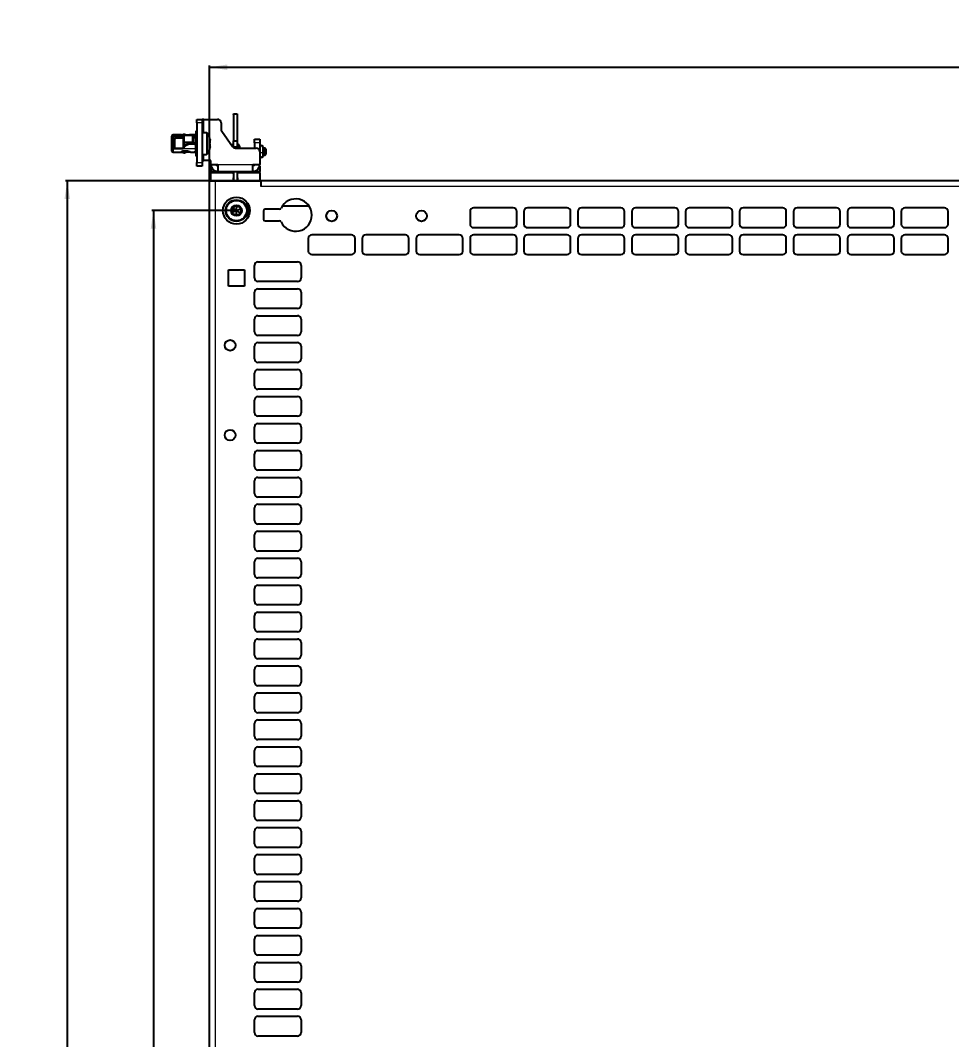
# Model space of a CAD drawing. Header units: millimetres. Extents: x -1039 to 1236, y -456 to 1988.
# Drawn here: x -1039 to -521, y 1362 to 1929 of the extents above; entities that cross this region are included whole.
import ezdxf

# ---------------------------------------------------------------- set-up
doc = ezdxf.new("R2010")
doc.units = ezdxf.units.MM
doc.layers.add('FORMAT', color=7, linetype='Continuous')
doc.styles.add('SLDTEXTSTYLE0', font='TXT', dxfattribs={"width": 0.75})
doc.dimstyles.new('SLDDIMSTYLE0', dxfattribs={"dimtxt": 20, "dimasz": 10, "dimexe": 0, "dimexo": 0.0625, "dimgap": 5, "dimtad": 2, "dimdec": 1, "dimrnd": 1e-09, "dimzin": 12, "dimdsep": 46, "dimtxsty": 'SLDTEXTSTYLE0', "dimsah": 1, "dimcen": 0.09, "dimadec": 0, "dimazin": 3, "dimtfac": 1, "dimtofl": 0, "dimtmove": 0, "dimatfit": 3, "dimfxl": 0, "dimfrac": 2, "dimtolj": 1, "dimtzin": 12, "dimarcsym": 0})

# ---------------------------------------------------------------- blocks, each defined once
blk = doc.blocks.new('_D')
at = {"layer": 'FORMAT'}
for p, q in [((-905.53, 1840.07), (-1014.17, 1840.07)), ((-1013.17, 1840.07), (-1013.17, -242.95)), ((-905.53, -242.95), (-1014.17, -242.95))]:
    blk.add_line(p, q, dxfattribs=at)
for points in [[(-1013.17, 1840.07), (-1014.71, 1830.07), (-1011.63, 1830.07)], [(-1013.17, -242.95), (-1011.63, -232.95), (-1014.71, -232.95)]]:
    blk.add_solid(points, dxfattribs=at)
at = {"layer": 'FORMAT', "insert": (-1038.95, 769.01), "char_height": 20, "attachment_point": 1, "rotation": 90, "style": 'SLDTEXTSTYLE0'}
blk.add_mtext('2083', dxfattribs=at)
blk = doc.blocks.new('_D_1')
at = {"layer": 'FORMAT'}
for p, q in [((-934.02, 1840.07), (-934.02, 1904.36)), ((-934.02, 1903.36), (-48.02, 1903.36)), ((-48.02, 1840.07), (-48.02, 1904.36))]:
    blk.add_line(p, q, dxfattribs=at)
for points in [[(-934.02, 1903.36), (-924.02, 1901.82), (-924.02, 1904.9)], [(-48.02, 1903.36), (-58.02, 1904.9), (-58.02, 1901.82)]]:
    blk.add_solid(points, dxfattribs=at)
at = {"layer": 'FORMAT', "insert": (-513.19, 1929.14), "char_height": 20, "attachment_point": 1, "style": 'SLDTEXTSTYLE0'}
blk.add_mtext('886', dxfattribs=at)
blk = doc.blocks.new('_D_5')
at = {"layer": 'FORMAT'}
for p, q in [((-919.03, 1823.56), (-966.17, 1823.56)), ((-965.17, 1823.56), (-965.17, -226.44)), ((-919.03, -226.44), (-966.17, -226.44))]:
    blk.add_line(p, q, dxfattribs=at)
for points in [[(-965.17, 1823.56), (-966.71, 1813.56), (-963.63, 1813.56)], [(-965.17, -226.44), (-963.63, -216.44), (-966.71, -216.44)]]:
    blk.add_solid(points, dxfattribs=at)
at = {"layer": 'FORMAT', "insert": (-990.95, 769.01), "char_height": 20, "attachment_point": 1, "rotation": 90, "style": 'SLDTEXTSTYLE0'}
blk.add_mtext('2050', dxfattribs=at)

msp = doc.modelspace()

# ---------------------------------------------------------------- linework, layer by layer
at = {"color": 7, "linetype": 'Continuous', "lineweight": 25}
for p, q in [((-941.02, 1874.36), (-938.02, 1874.36)), ((-941.02, 1872.36), (-941.02, 1874.36)), ((-941.02, 1872.36), (-941.02, 1850.36)), ((-938.02, 1874.36), (-938.02, 1872.36)), ((-937.22, 1874.36), (-938.02, 1874.36)), ((-938.02, 1872.36), (-938.02, 1850.36)), ((-937.22, 1874.36), (-929.52, 1874.36)), ((-927.52, 1872.36), (-927.52, 1868.99)), ((-920.62, 1877.36), (-918.62, 1877.36)), ((-920.62, 1876.99), (-920.62, 1877.36)), ((-920.62, 1876.99), (-920.62, 1862.36)), ((-918.62, 1877.36), (-918.62, 1876.99)), ((-918.62, 1876.99), (-918.62, 1862.36)), ((-941.52, 1858.17), (-941.52, 1867.96)), ((-941.02, 1867.96), (-941.52, 1867.96)), ((-935.69, 1866.86), (-938.02, 1866.86)), ((-927.16, 1867.85), (-921.12, 1859.22)), ((-955.02, 1864.16), (-955.02, 1865.01)), ((-955.02, 1864.16), (-954.52, 1864.16)), ((-955.02, 1862.74), (-955.02, 1864.16)), ((-954.52, 1862.74), (-955.02, 1862.74)), ((-955.02, 1862.51), (-955.02, 1862.74)), ((-955.02, 1858.22), (-955.02, 1862.51)), ((-954.52, 1862.51), (-955.02, 1862.51)), ((-954.52, 1864.16), (-954.52, 1862.74)), ((-954.52, 1862.74), (-954.52, 1862.51)), ((-954.52, 1862.51), (-954.52, 1858.22)), ((-949.62, 1865.71), (-954.32, 1865.71)), ((-952.32, 1864.72), (-954.32, 1864.72)), ((-954.32, 1863.5), (-954.32, 1863.29)), ((-953.82, 1863.12), (-954.32, 1863.12)), ((-954.32, 1863.12), (-954.32, 1862.89)), ((-954.32, 1862.89), (-953.82, 1862.89)), ((-954.32, 1862.71), (-954.32, 1862.28)), ((-954.02, 1862.28), (-954.32, 1862.28)), ((-954.32, 1862.28), (-954.32, 1862.14)), ((-954.32, 1862.14), (-954.02, 1862.14)), ((-954.02, 1858.36), (-954.02, 1862.89)), ((-953.82, 1862.89), (-953.82, 1863.12)), ((-953.52, 1863.24), (-953.52, 1858.23)), ((-948.42, 1863.86), (-952.84, 1863.86)), ((-952.32, 1864.32), (-952.32, 1864.72)), ((-948.42, 1864.72), (-952.32, 1864.72)), ((-952.32, 1864.32), (-948.42, 1864.32)), ((-949.62, 1865.71), (-949.62, 1865.71)), ((-949.62, 1865.68), (-949.62, 1865.71)), ((-945.82, 1865.6), (-949.12, 1865.6)), ((-948.42, 1865.18), (-948.3, 1865.42)), ((-948.42, 1861.58), (-948.42, 1865.18)), ((-948.42, 1861.58), (-948.3, 1861.45)), ((-948.42, 1860.39), (-948.42, 1861.58)), ((-948.3, 1865.42), (-948.3, 1861.45)), ((-943.22, 1865.42), (-948.3, 1865.42)), ((-943.22, 1861.45), (-948.3, 1861.45)), ((-948.3, 1861.45), (-948.3, 1860.25)), ((-947.1, 1865.65), (-947.02, 1865.6)), ((-941.99, 1865.71), (-944.65, 1865.71)), ((-943.22, 1861.45), (-943.22, 1865.42)), ((-943.22, 1865.42), (-943.02, 1865.28)), ((-943.22, 1861.45), (-943.02, 1861.53)), ((-943.22, 1860.92), (-943.22, 1861.45)), ((-943.02, 1865.28), (-943.02, 1861.53)), ((-941.72, 1864.72), (-943.02, 1864.72)), ((-943.02, 1864.32), (-941.72, 1864.32)), ((-943.02, 1861.53), (-943.02, 1861)), ((-942.47, 1861.01), (-943.02, 1861.01)), ((-941.97, 1865.71), (-941.72, 1865.71)), ((-941.82, 1864.32), (-941.82, 1860.66)), ((-941.52, 1863.86), (-941.82, 1863.86)), ((-920.62, 1862.36), (-918.62, 1862.36)), ((-920.62, 1858.86), (-920.62, 1862.36)), ((-918.62, 1862.36), (-918.62, 1858.86)), ((-909.02, 1863.36), (-906.02, 1863.36)), ((-909.02, 1861.36), (-909.02, 1863.36)), ((-909.02, 1861.36), (-909.02, 1858.36)), ((-906.02, 1863.36), (-906.02, 1861.36)), ((-906.02, 1861.36), (-906.02, 1856.36)), ((-954.52, 1858.22), (-955.02, 1858.22)), ((-955.02, 1856.71), (-955.02, 1858.22)), ((-954.32, 1859.59), (-954.02, 1859.59)), ((-954.32, 1858.84), (-954.02, 1858.84)), ((-954.32, 1858.23), (-954.32, 1858.84)), ((-954.32, 1858.23), (-948.72, 1858.23)), ((-948.72, 1857.92), (-954.32, 1857.92)), ((-954.32, 1856.01), (-949.62, 1856.01)), ((-954.02, 1858.36), (-953.88, 1858.23)), ((-949.62, 1856.23), (-949.62, 1856.36)), ((-949.62, 1856.23), (-949.62, 1856.01)), ((-949.62, 1856.02), (-948.53, 1855.84)), ((-945.82, 1856.57), (-949.12, 1856.57)), ((-948.72, 1858.23), (-947.56, 1859.82)), ((-947.56, 1859.52), (-948.72, 1857.92)), ((-948.72, 1858.23), (-948.72, 1857.92)), ((-948.42, 1860.39), (-948.3, 1860.25)), ((-948.42, 1858.64), (-948.42, 1860.39)), ((-947.07, 1860.25), (-948.3, 1860.25)), ((-948.3, 1860.25), (-948.3, 1858.8)), ((-945.82, 1856.12), (-947.02, 1856.12)), ((-946.69, 1856.38), (-946.8, 1856.57)), ((-946.69, 1856.37), (-946.69, 1856.37)), ((-944.82, 1860.91), (-945.65, 1860.8)), ((-944.62, 1856.02), (-944.65, 1856.02)), ((-944.65, 1856.01), (-941.99, 1856.01)), ((-943.22, 1860.92), (-944.62, 1860.92)), ((-944.62, 1860.71), (-942.47, 1860.71)), ((-944.62, 1856.02), (-944.62, 1856.14)), ((-943.02, 1861), (-943.22, 1860.92)), ((-942.52, 1856.05), (-942.52, 1856.07)), ((-941.97, 1856.18), (-941.72, 1856.18)), ((-941.97, 1856.01), (-941.72, 1856.01)), ((-941.52, 1860.71), (-941.82, 1860.66)), ((-941.72, 1860.42), (-941.72, 1860.11)), ((-941.72, 1860.11), (-941.72, 1857.92)), ((-941.52, 1858.17), (-941.02, 1858.17)), ((-941.52, 1857.8), (-941.52, 1856.56)), ((-941.52, 1856.56), (-941.02, 1856.56)), ((-941.52, 1854.01), (-941.52, 1856.56)), ((-941.03, 1857.86), (-941.02, 1857.86)), ((-918.62, 1858.86), (-920.62, 1858.86)), ((-920.62, 1858.86), (-920.62, 1858.72)), ((-919.48, 1858.36), (-908.02, 1858.36)), ((-918.62, 1858.86), (-918.62, 1858.36)), ((-917.69, 1858.84), (-917.69, 1858.36)), ((-917.69, 1858.84), (-917.69, 1858.83)), ((-917.09, 1858.36), (-917.09, 1858.85)), ((-905.98, 1858.26), (-906.02, 1858.26)), ((-906.02, 1856.36), (-906.02, 1849.16)), ((-905.98, 1858.77), (-905.98, 1856.04)), ((-905.98, 1856.04), (-905.98, 1854.07)), ((-904.08, 1856.04), (-904.08, 1858.77)), ((-903.07, 1858.26), (-904.08, 1858.26)), ((-904.08, 1854.07), (-904.08, 1856.04)), ((-902.57, 1857.97), (-903.07, 1858.26)), ((-903.07, 1854.46), (-903.07, 1858.26)), ((-902.57, 1857.97), (-902.57, 1854.75)), ((-941.02, 1854.01), (-941.52, 1854.01)), ((-941.52, 1854.01), (-941.52, 1853.76)), ((-941.02, 1853.76), (-941.52, 1853.76)), ((-941.02, 1848.36), (-941.02, 1850.36)), ((-938.02, 1854.86), (-935.69, 1854.86)), ((-938.02, 1851.36), (-937.22, 1851.36)), ((-938.02, 1850.36), (-938.02, 1848.36)), ((-933.22, 1851.36), (-937.22, 1851.36)), ((-933.22, 1849.16), (-933.22, 1851.36)), ((-906.02, 1854.46), (-905.98, 1854.46)), ((-904.08, 1854.46), (-903.07, 1854.46)), ((-903.07, 1854.46), (-902.57, 1854.75)), ((-938.02, 1848.36), (-941.02, 1848.36)), ((-933.22, 1849.16), (-929.42, 1849.16)), ((-933.22, 1848.36), (-933.22, 1845.36)), ((-933.13, 1848.36), (-933.22, 1848.36)), ((-933.22, 1845.36), (-929.42, 1845.36)), ((-933.22, 1845.36), (-933.22, 1844.56)), ((-933.22, 1840.06), (-933.22, 1844.56)), ((-929.42, 1849.16), (-929.42, 1845.36)), ((-929.42, 1845.36), (-921.12, 1845.36)), ((-921.12, 1845.36), (-918.12, 1845.36)), ((-921.12, 1844.56), (-921.12, 1845.36)), ((-921.12, 1844.56), (-920.62, 1844.56)), ((-920.62, 1845.36), (-920.62, 1840.06)), ((-918.62, 1845.36), (-918.62, 1840.06)), ((-918.62, 1844.56), (-918.12, 1844.56)), ((-918.12, 1845.36), (-909.82, 1845.36)), ((-918.12, 1845.36), (-918.12, 1844.56)), ((-909.82, 1849.16), (-906.02, 1849.16)), ((-909.82, 1845.36), (-909.82, 1849.16)), ((-909.82, 1845.36), (-906.02, 1845.36)), ((-906.02, 1848.36), (-906.1, 1848.36)), ((-906.02, 1848.36), (-906.02, 1845.36)), ((-906.02, 1844.56), (-906.02, 1845.36)), ((-906.02, 1844.56), (-906.02, 1840.06)), ((-934.02, -242.94), (-934.02, 1840.06)), ((-934.02, 1840.06), (-930.92, 1840.06)), ((-930.92, 1840.06), (-905.52, 1840.06)), ((-905.52, 1840.06), (-905.52, 1840.07)), ((-76.52, 1840.07), (-905.52, 1840.07)), ((-905.52, 1840.06), (-905.52, 1836.97)), ((-919.02, 1823.56), (-921.64, 1822.34)), ((-919.02, 1823.56), (-921.38, 1825.22)), ((-919.02, 1823.56), (-919.27, 1820.69)), ((-919.02, 1823.56), (-918.77, 1826.44)), ((-919.02, 1823.56), (-916.4, 1824.78)), ((-919.02, 1823.56), (-916.65, 1821.91)), ((-904.02, 1823.32), (-904.02, 1818.82)), ((-895.07, 1824.32), (-903.02, 1824.32)), ((-878.54, 1826.07), (-893.5, 1826.07)), ((-789.02, 1823.06), (-789.02, 1816.06)), ((-765.02, 1825.06), (-787.02, 1825.06)), ((-763.02, 1816.06), (-763.02, 1823.06)), ((-759.02, 1823.06), (-759.02, 1816.06)), ((-735.02, 1825.06), (-757.02, 1825.06)), ((-733.02, 1816.06), (-733.02, 1823.06)), ((-729.02, 1823.06), (-729.02, 1816.06)), ((-705.02, 1825.06), (-727.02, 1825.06)), ((-703.02, 1816.06), (-703.02, 1823.06)), ((-699.02, 1823.06), (-699.02, 1816.06)), ((-675.02, 1825.06), (-697.02, 1825.06)), ((-673.02, 1816.06), (-673.02, 1823.06)), ((-669.02, 1823.06), (-669.02, 1816.06)), ((-645.02, 1825.06), (-667.02, 1825.06)), ((-643.02, 1816.06), (-643.02, 1823.06)), ((-639.02, 1823.06), (-639.02, 1816.06)), ((-615.02, 1825.06), (-637.02, 1825.06)), ((-613.02, 1816.06), (-613.02, 1823.06)), ((-609.02, 1823.06), (-609.02, 1816.06)), ((-585.02, 1825.06), (-607.02, 1825.06)), ((-583.02, 1816.06), (-583.02, 1823.06)), ((-579.02, 1823.06), (-579.02, 1816.06)), ((-555.02, 1825.06), (-577.02, 1825.06)), ((-553.02, 1816.06), (-553.02, 1823.06)), ((-549.02, 1823.06), (-549.02, 1816.06)), ((-525.02, 1825.06), (-547.02, 1825.06)), ((-523.02, 1816.06), (-523.02, 1823.06)), ((-903.02, 1817.82), (-895.07, 1817.82)), ((-855.02, 1810.06), (-877.02, 1810.06)), ((-825.02, 1810.06), (-847.02, 1810.06)), ((-795.02, 1810.06), (-817.02, 1810.06)), ((-787.02, 1814.06), (-765.02, 1814.06)), ((-765.02, 1810.06), (-787.02, 1810.06)), ((-757.02, 1814.06), (-735.02, 1814.06)), ((-735.02, 1810.06), (-757.02, 1810.06)), ((-727.02, 1814.06), (-705.02, 1814.06)), ((-705.02, 1810.06), (-727.02, 1810.06)), ((-697.02, 1814.06), (-675.02, 1814.06)), ((-675.02, 1810.06), (-697.02, 1810.06)), ((-667.02, 1814.06), (-645.02, 1814.06)), ((-645.02, 1810.06), (-667.02, 1810.06)), ((-637.02, 1814.06), (-615.02, 1814.06)), ((-615.02, 1810.06), (-637.02, 1810.06)), ((-607.02, 1814.06), (-585.02, 1814.06)), ((-585.02, 1810.06), (-607.02, 1810.06)), ((-577.02, 1814.06), (-555.02, 1814.06)), ((-555.02, 1810.06), (-577.02, 1810.06)), ((-547.02, 1814.06), (-525.02, 1814.06)), ((-525.02, 1810.06), (-547.02, 1810.06)), ((-879.02, 1808.06), (-879.02, 1801.06)), ((-853.02, 1801.06), (-853.02, 1808.06)), ((-849.02, 1808.06), (-849.02, 1801.06)), ((-823.02, 1801.06), (-823.02, 1808.06)), ((-819.02, 1808.06), (-819.02, 1801.06)), ((-793.02, 1801.06), (-793.02, 1808.06)), ((-789.02, 1808.06), (-789.02, 1801.06)), ((-763.02, 1801.06), (-763.02, 1808.06)), ((-759.02, 1808.06), (-759.02, 1801.06)), ((-733.02, 1801.06), (-733.02, 1808.06)), ((-729.02, 1808.06), (-729.02, 1801.06)), ((-703.02, 1801.06), (-703.02, 1808.06)), ((-699.02, 1808.06), (-699.02, 1801.06)), ((-673.02, 1801.06), (-673.02, 1808.06)), ((-669.02, 1808.06), (-669.02, 1801.06)), ((-643.02, 1801.06), (-643.02, 1808.06)), ((-639.02, 1808.06), (-639.02, 1801.06)), ((-613.02, 1801.06), (-613.02, 1808.06)), ((-609.02, 1808.06), (-609.02, 1801.06)), ((-583.02, 1801.06), (-583.02, 1808.06)), ((-579.02, 1808.06), (-579.02, 1801.06)), ((-553.02, 1801.06), (-553.02, 1808.06)), ((-549.02, 1808.06), (-549.02, 1801.06)), ((-523.02, 1801.06), (-523.02, 1808.06)), ((-877.02, 1799.06), (-855.02, 1799.06)), ((-847.02, 1799.06), (-825.02, 1799.06)), ((-817.02, 1799.06), (-795.02, 1799.06)), ((-787.02, 1799.06), (-765.02, 1799.06)), ((-757.02, 1799.06), (-735.02, 1799.06)), ((-727.02, 1799.06), (-705.02, 1799.06)), ((-697.02, 1799.06), (-675.02, 1799.06)), ((-667.02, 1799.06), (-645.02, 1799.06)), ((-637.02, 1799.06), (-615.02, 1799.06)), ((-607.02, 1799.06), (-585.02, 1799.06)), ((-577.02, 1799.06), (-555.02, 1799.06)), ((-547.02, 1799.06), (-525.02, 1799.06)), ((-909.02, 1786.06), (-909.02, 1793.06)), ((-907.02, 1795.06), (-885.02, 1795.06)), ((-883.02, 1793.06), (-883.02, 1786.06)), ((-923.52, 1790.56), (-914.52, 1790.56)), ((-923.52, 1781.56), (-923.52, 1790.56)), ((-914.52, 1790.56), (-914.52, 1781.56)), ((-885.02, 1784.06), (-907.02, 1784.06)), ((-914.52, 1781.56), (-923.52, 1781.56)), ((-909.02, 1771.06), (-909.02, 1778.06)), ((-907.02, 1780.06), (-885.02, 1780.06)), ((-883.02, 1778.06), (-883.02, 1771.06)), ((-885.02, 1769.06), (-907.02, 1769.06)), ((-907.02, 1765.06), (-885.02, 1765.06)), ((-909.02, 1756.06), (-909.02, 1763.06)), ((-883.02, 1763.06), (-883.02, 1756.06)), ((-885.02, 1754.06), (-907.02, 1754.06)), ((-909.02, 1741.06), (-909.02, 1748.06)), ((-907.02, 1750.06), (-885.02, 1750.06)), ((-883.02, 1748.06), (-883.02, 1741.06)), ((-885.02, 1739.06), (-907.02, 1739.06)), ((-909.02, 1726.06), (-909.02, 1733.06)), ((-907.02, 1735.06), (-885.02, 1735.06)), ((-883.02, 1733.06), (-883.02, 1726.06)), ((-885.02, 1724.06), (-907.02, 1724.06)), ((-907.02, 1720.06), (-885.02, 1720.06)), ((-909.02, 1711.06), (-909.02, 1718.06)), ((-883.02, 1718.06), (-883.02, 1711.06)), ((-885.02, 1709.06), (-907.02, 1709.06)), ((-909.02, 1696.06), (-909.02, 1703.06)), ((-907.02, 1705.06), (-885.02, 1705.06)), ((-883.02, 1703.06), (-883.02, 1696.06)), ((-885.02, 1694.06), (-907.02, 1694.06)), ((-909.02, 1681.06), (-909.02, 1688.06)), ((-907.02, 1690.06), (-885.02, 1690.06)), ((-883.02, 1688.06), (-883.02, 1681.06)), ((-885.02, 1679.06), (-907.02, 1679.06)), ((-907.02, 1675.06), (-885.02, 1675.06)), ((-909.02, 1666.06), (-909.02, 1673.06)), ((-883.02, 1673.06), (-883.02, 1666.06)), ((-885.02, 1664.06), (-907.02, 1664.06)), ((-909.02, 1651.06), (-909.02, 1658.06)), ((-907.02, 1660.06), (-885.02, 1660.06)), ((-883.02, 1658.06), (-883.02, 1651.06)), ((-885.02, 1649.06), (-907.02, 1649.06)), ((-909.02, 1636.06), (-909.02, 1643.06)), ((-907.02, 1645.06), (-885.02, 1645.06)), ((-883.02, 1643.06), (-883.02, 1636.06)), ((-885.02, 1634.06), (-907.02, 1634.06)), ((-907.02, 1630.06), (-885.02, 1630.06)), ((-909.02, 1621.06), (-909.02, 1628.06)), ((-883.02, 1628.06), (-883.02, 1621.06)), ((-885.02, 1619.06), (-907.02, 1619.06)), ((-909.02, 1606.06), (-909.02, 1613.06)), ((-907.02, 1615.06), (-885.02, 1615.06)), ((-883.02, 1613.06), (-883.02, 1606.06)), ((-885.02, 1604.06), (-907.02, 1604.06)), ((-907.02, 1600.06), (-885.02, 1600.06)), ((-909.02, 1591.06), (-909.02, 1598.06)), ((-883.02, 1598.06), (-883.02, 1591.06)), ((-885.02, 1589.06), (-907.02, 1589.06)), ((-909.02, 1576.06), (-909.02, 1583.06)), ((-907.02, 1585.06), (-885.02, 1585.06)), ((-883.02, 1583.06), (-883.02, 1576.06)), ((-885.02, 1574.06), (-907.02, 1574.06)), ((-909.02, 1561.06), (-909.02, 1568.06)), ((-907.02, 1570.06), (-885.02, 1570.06)), ((-883.02, 1568.06), (-883.02, 1561.06)), ((-885.02, 1559.06), (-907.02, 1559.06)), ((-907.02, 1555.06), (-885.02, 1555.06)), ((-909.02, 1546.06), (-909.02, 1553.06)), ((-883.02, 1553.06), (-883.02, 1546.06)), ((-885.02, 1544.06), (-907.02, 1544.06)), ((-909.02, 1531.06), (-909.02, 1538.06)), ((-907.02, 1540.06), (-885.02, 1540.06)), ((-883.02, 1538.06), (-883.02, 1531.06)), ((-885.02, 1529.06), (-907.02, 1529.06)), ((-909.02, 1516.06), (-909.02, 1523.06)), ((-907.02, 1525.06), (-885.02, 1525.06)), ((-883.02, 1523.06), (-883.02, 1516.06)), ((-885.02, 1514.06), (-907.02, 1514.06)), ((-907.02, 1510.06), (-885.02, 1510.06)), ((-909.02, 1501.06), (-909.02, 1508.06)), ((-883.02, 1508.06), (-883.02, 1501.06)), ((-885.02, 1499.06), (-907.02, 1499.06)), ((-909.02, 1486.06), (-909.02, 1493.06)), ((-907.02, 1495.06), (-885.02, 1495.06)), ((-883.02, 1493.06), (-883.02, 1486.06)), ((-885.02, 1484.06), (-907.02, 1484.06)), ((-909.02, 1471.06), (-909.02, 1478.06)), ((-907.02, 1480.06), (-885.02, 1480.06)), ((-883.02, 1478.06), (-883.02, 1471.06)), ((-885.02, 1469.06), (-907.02, 1469.06)), ((-907.02, 1465.06), (-885.02, 1465.06)), ((-909.02, 1456.06), (-909.02, 1463.06)), ((-883.02, 1463.06), (-883.02, 1456.06)), ((-885.02, 1454.06), (-907.02, 1454.06)), ((-909.02, 1441.06), (-909.02, 1448.06)), ((-907.02, 1450.06), (-885.02, 1450.06)), ((-883.02, 1448.06), (-883.02, 1441.06)), ((-885.02, 1439.06), (-907.02, 1439.06)), ((-909.02, 1426.06), (-909.02, 1433.06)), ((-907.02, 1435.06), (-885.02, 1435.06)), ((-883.02, 1433.06), (-883.02, 1426.06)), ((-885.02, 1424.06), (-907.02, 1424.06)), ((-907.02, 1420.06), (-885.02, 1420.06)), ((-909.02, 1411.06), (-909.02, 1418.06)), ((-883.02, 1418.06), (-883.02, 1411.06)), ((-885.02, 1409.06), (-907.02, 1409.06)), ((-909.02, 1396.06), (-909.02, 1403.06)), ((-907.02, 1405.06), (-885.02, 1405.06)), ((-883.02, 1403.06), (-883.02, 1396.06)), ((-885.02, 1394.06), (-907.02, 1394.06)), ((-909.02, 1381.06), (-909.02, 1388.06)), ((-907.02, 1390.06), (-885.02, 1390.06)), ((-883.02, 1388.06), (-883.02, 1381.06)), ((-885.02, 1379.06), (-907.02, 1379.06)), ((-909.02, 1366.06), (-909.02, 1373.06)), ((-907.02, 1375.06), (-885.02, 1375.06)), ((-883.02, 1373.06), (-883.02, 1366.06)), ((-885.02, 1364.06), (-907.02, 1364.06))]:
    msp.add_line(p, q, dxfattribs=at)
at = {"color": 8, "linetype": 'Continuous', "lineweight": 18}
for p, q in [((-938.02, 1872.36), (-941.02, 1872.36)), ((-937.22, 1866.86), (-937.22, 1874.36)), ((-918.62, 1876.99), (-920.62, 1876.99)), ((-935.69, 1866.86), (-935.69, 1854.86)), ((-954.32, 1865.71), (-954.32, 1864.72)), ((-947.12, 1865.6), (-947.1, 1865.65)), ((-942.47, 1860.71), (-942.47, 1861.01)), ((-941.72, 1864.72), (-941.72, 1865.71)), ((-941.72, 1863.86), (-941.72, 1864.32)), ((-935.25, 1866.63), (-935.25, 1855.09)), ((-906.02, 1861.36), (-909.02, 1861.36)), ((-954.32, 1857.92), (-954.32, 1856.01)), ((-941.72, 1857.92), (-948.72, 1857.92)), ((-947.56, 1859.82), (-947.56, 1859.52)), ((-945.82, 1856.12), (-945.82, 1856.57)), ((-944.82, 1860.69), (-944.82, 1860.91)), ((-944.62, 1860.92), (-944.62, 1860.71)), ((-941.97, 1856.18), (-941.97, 1856.01)), ((-941.72, 1856.18), (-941.72, 1857.92)), ((-941.02, 1850.36), (-938.02, 1850.36)), ((-937.22, 1851.36), (-937.22, 1854.86)), ((-933.22, 1844.56), (-921.12, 1844.56)), ((-929.42, 1849.16), (-909.82, 1849.16)), ((-918.12, 1844.56), (-906.02, 1844.56)), ((-930.92, 1840.06), (-930.92, -242.94)), ((-76.52, 1836.97), (-905.52, 1836.97))]:
    msp.add_line(p, q, dxfattribs=at)
at = {"color": 7, "linetype": 'Continuous', "lineweight": 25, "flags": 128}
for points in [[(-954.52, 1863.38), (-954.52, 1863.4), (-954.5, 1863.42), (-954.49, 1863.44), (-954.46, 1863.46), (-954.43, 1863.48), (-954.4, 1863.49), (-954.36, 1863.5), (-954.32, 1863.5)], [(-941.52, 1864.35), (-941.58, 1864.33), (-941.72, 1864.32)], [(-954.52, 1858.35), (-954.52, 1858.33), (-954.5, 1858.3), (-954.49, 1858.28), (-954.46, 1858.26), (-954.43, 1858.25), (-954.4, 1858.24), (-954.36, 1858.23), (-954.32, 1858.23)], [(-941.52, 1858.21), (-941.58, 1858.22), (-941.72, 1858.23)], [(-941.52, 1857.8), (-941.52, 1857.83), (-941.53, 1857.85), (-941.55, 1857.87), (-941.58, 1857.89), (-941.61, 1857.9), (-941.64, 1857.92), (-941.68, 1857.92), (-941.72, 1857.92)], [(-918.62, 1842.06), (-918.46, 1841.79), (-918.37, 1841.31)], [(-918.37, 1841.31), (-918.46, 1840.83), (-918.62, 1840.56)]]:
    msp.add_lwpolyline(points, dxfattribs=at)
at = {"color": 8, "linetype": 'Continuous', "lineweight": 18, "flags": 128}
msp.add_lwpolyline([(-917.69, 1858.83), (-917.69, 1858.83), (-917.67, 1858.76), (-917.6, 1858.7), (-917.5, 1858.67), (-917.38, 1858.66), (-917.27, 1858.67), (-917.17, 1858.72), (-917.11, 1858.78), (-917.09, 1858.85)], dxfattribs=at)
at = {"color": 7, "linetype": 'Continuous', "lineweight": 25}
for centre, radius in [((-919.02, 1823.56), 7.5), ((-919.02, 1823.56), 6), ((-919.02, 1823.56), 5.7), ((-919.02, 1823.56), 3), ((-866.02, 1820.57), 3), ((-816.02, 1820.57), 3), ((-922.52, 1748.56), 3), ((-922.52, 1698.56), 3)]:
    msp.add_circle(centre, radius, dxfattribs=at)
for centre, radius, start, end in [((-929.52, 1872.36), 2, 360, 90), ((-935.69, 1866.32), 0.54, 35.2515, 90), ((-925.52, 1868.99), 2, 180, 214.992), ((-954.32, 1865.01), 0.7, 90, 180), ((-954.38, 1864.08), 0.641, 84.2482, 172.7634), ((-954.34, 1864.14), 0.183, 84.2482, 172.7634), ((-942.4, 1860.33), 0.687, 7.2366, 95.7518), ((-941.72, 1865.91), 0.2, 269.9998, 359.9998), ((-941.7, 1864.9), 0.183, 264.2482, 352.7634), ((-943.42, 1860.86), 10, 10.8849, 35.2515), ((-954.32, 1856.71), 0.7, 180, 270), ((-954.41, 1858.63), 0.71, 215.1313, 277.0089), ((-944.62, 1859.78), 0.932, 89.97, 102.0278), ((-942.4, 1860.03), 0.687, 7.2366, 95.7518), ((-941.72, 1855.99), 0.197, 1.0398, 91.0034), ((-941.72, 1855.81), 0.2, 0.0002, 90.0002), ((-941.47, 1857.72), 0.46, 10.179, 76.8719), ((-943.42, 1860.86), 10, 324.7485, 349.0216), ((-919.48, 1860.36), 2, 214.992, 270), ((-908.02, 1856.36), 2, 0, 90), ((-905.03, 1858.77), 0.95, 0, 180), ((-935.69, 1855.4), 0.54, 270, 324.7485), ((-905.03, 1854.07), 0.95, 180, 0), ((-929.42, 1849.16), 3.8, 180, 270), ((-929.42, 1849.16), 0.8, 180, 270), ((-909.82, 1849.16), 0.8, 270, 0), ((-909.82, 1849.16), 3.8, 270, 0), ((-919.62, 1841.31), 1.25, 143.1301, 216.8699), ((-916.52, 1823.56), 4.5, 294.975, 65.025), ((-886.02, 1821.07), 9, 205.1507, 154.8493), ((-903.02, 1823.32), 1, 90, 180), ((-895.07, 1825.32), 1, 270, 334.8493), ((-787.02, 1823.06), 2, 90, 180), ((-765.02, 1823.06), 2, 0, 90), ((-757.02, 1823.06), 2, 90, 180), ((-735.02, 1823.06), 2, 0, 90), ((-727.02, 1823.06), 2, 90, 180), ((-705.02, 1823.06), 2, 0, 90), ((-697.02, 1823.06), 2, 90, 180), ((-675.02, 1823.06), 2, 0, 90), ((-667.02, 1823.06), 2, 90, 180), ((-645.02, 1823.06), 2, 0, 90), ((-637.02, 1823.06), 2, 90, 180), ((-615.02, 1823.06), 2, 0, 90), ((-607.02, 1823.06), 2, 90, 180), ((-585.02, 1823.06), 2, 0, 90), ((-577.02, 1823.06), 2, 90, 180), ((-555.02, 1823.06), 2, 0, 90), ((-547.02, 1823.06), 2, 90, 180), ((-525.02, 1823.06), 2, 0, 90), ((-903.02, 1818.82), 1, 180, 270), ((-895.07, 1816.82), 1, 25.1507, 90), ((-787.02, 1816.06), 2, 180, 270), ((-765.02, 1816.06), 2, 270, 0), ((-757.02, 1816.06), 2, 180, 270), ((-735.02, 1816.06), 2, 270, 0), ((-727.02, 1816.06), 2, 180, 270), ((-705.02, 1816.06), 2, 270, 0), ((-697.02, 1816.06), 2, 180, 270), ((-675.02, 1816.06), 2, 270, 0), ((-667.02, 1816.06), 2, 180, 270), ((-645.02, 1816.06), 2, 270, 0), ((-637.02, 1816.06), 2, 180, 270), ((-615.02, 1816.06), 2, 270, 0), ((-607.02, 1816.06), 2, 180, 270), ((-585.02, 1816.06), 2, 270, 0), ((-577.02, 1816.06), 2, 180, 270), ((-555.02, 1816.06), 2, 270, 0), ((-547.02, 1816.06), 2, 180, 270), ((-525.02, 1816.06), 2, 270, 0), ((-877.02, 1808.06), 2, 90, 180), ((-855.02, 1808.06), 2, 0, 90), ((-847.02, 1808.06), 2, 90, 180), ((-825.02, 1808.06), 2, 0, 90), ((-817.02, 1808.06), 2, 90, 180), ((-795.02, 1808.06), 2, 0, 90), ((-787.02, 1808.06), 2, 90, 180), ((-765.02, 1808.06), 2, 0, 90), ((-757.02, 1808.06), 2, 90, 180), ((-735.02, 1808.06), 2, 0, 90), ((-727.02, 1808.06), 2, 90, 180), ((-705.02, 1808.06), 2, 0, 90), ((-697.02, 1808.06), 2, 90, 180), ((-675.02, 1808.06), 2, 0, 90), ((-667.02, 1808.06), 2, 90, 180), ((-645.02, 1808.06), 2, 0, 90), ((-637.02, 1808.06), 2, 90, 180), ((-615.02, 1808.06), 2, 0, 90), ((-607.02, 1808.06), 2, 90, 180), ((-585.02, 1808.06), 2, 0, 90), ((-577.02, 1808.06), 2, 90, 180), ((-555.02, 1808.06), 2, 0, 90), ((-547.02, 1808.06), 2, 90, 180), ((-525.02, 1808.06), 2, 0, 90), ((-877.02, 1801.06), 2, 180, 270), ((-855.02, 1801.06), 2, 270, 0), ((-847.02, 1801.06), 2, 180, 270), ((-825.02, 1801.06), 2, 270, 0), ((-817.02, 1801.06), 2, 180, 270), ((-795.02, 1801.06), 2, 270, 0), ((-787.02, 1801.06), 2, 180, 270), ((-765.02, 1801.06), 2, 270, 0), ((-757.02, 1801.06), 2, 180, 270), ((-735.02, 1801.06), 2, 270, 0), ((-727.02, 1801.06), 2, 180, 270), ((-705.02, 1801.06), 2, 270, 0), ((-697.02, 1801.06), 2, 180, 270), ((-675.02, 1801.06), 2, 270, 0), ((-667.02, 1801.06), 2, 180, 270), ((-645.02, 1801.06), 2, 270, 0), ((-637.02, 1801.06), 2, 180, 270), ((-615.02, 1801.06), 2, 270, 0), ((-607.02, 1801.06), 2, 180, 270), ((-585.02, 1801.06), 2, 270, 0), ((-577.02, 1801.06), 2, 180, 270), ((-555.02, 1801.06), 2, 270, 0), ((-547.02, 1801.06), 2, 180, 270), ((-525.02, 1801.06), 2, 270, 0), ((-907.02, 1793.06), 2, 90, 180), ((-885.02, 1793.06), 2, 0, 90), ((-907.02, 1786.06), 2, 180, 270), ((-885.02, 1786.06), 2, 270, 0), ((-907.02, 1778.06), 2, 90, 180), ((-885.02, 1778.06), 2, 0, 90), ((-907.02, 1771.06), 2, 180, 270), ((-885.02, 1771.06), 2, 270, 0), ((-907.02, 1763.06), 2, 90, 180), ((-885.02, 1763.06), 2, 0, 90), ((-907.02, 1756.06), 2, 180, 270), ((-885.02, 1756.06), 2, 270, 0), ((-907.02, 1748.06), 2, 90, 180), ((-885.02, 1748.06), 2, 0, 90), ((-907.02, 1741.06), 2, 180, 270), ((-885.02, 1741.06), 2, 270, 0), ((-907.02, 1733.06), 2, 90, 180), ((-885.02, 1733.06), 2, 0, 90), ((-907.02, 1726.06), 2, 180, 270), ((-885.02, 1726.06), 2, 270, 0), ((-907.02, 1718.06), 2, 90, 180), ((-885.02, 1718.06), 2, 0, 90), ((-907.02, 1711.06), 2, 180, 270), ((-885.02, 1711.06), 2, 270, 0), ((-907.02, 1703.06), 2, 90, 180), ((-885.02, 1703.06), 2, 0, 90), ((-907.02, 1696.06), 2, 180, 270), ((-885.02, 1696.06), 2, 270, 0), ((-907.02, 1688.06), 2, 90, 180), ((-885.02, 1688.06), 2, 0, 90), ((-907.02, 1681.06), 2, 180, 270), ((-885.02, 1681.06), 2, 270, 0), ((-907.02, 1673.06), 2, 90, 180), ((-885.02, 1673.06), 2, 0, 90), ((-907.02, 1666.06), 2, 180, 270), ((-885.02, 1666.06), 2, 270, 0), ((-907.02, 1658.06), 2, 90, 180), ((-885.02, 1658.06), 2, 0, 90), ((-907.02, 1651.06), 2, 180, 270), ((-885.02, 1651.06), 2, 270, 0), ((-907.02, 1643.06), 2, 90, 180), ((-885.02, 1643.06), 2, 0, 90), ((-907.02, 1636.06), 2, 180, 270), ((-885.02, 1636.06), 2, 270, 0), ((-907.02, 1628.06), 2, 90, 180), ((-885.02, 1628.06), 2, 0, 90), ((-907.02, 1621.06), 2, 180, 270), ((-885.02, 1621.06), 2, 270, 0), ((-907.02, 1613.06), 2, 90, 180), ((-885.02, 1613.06), 2, 0, 90), ((-907.02, 1606.06), 2, 180, 270), ((-885.02, 1606.06), 2, 270, 0), ((-907.02, 1598.06), 2, 90, 180), ((-885.02, 1598.06), 2, 0, 90), ((-907.02, 1591.06), 2, 180, 270), ((-885.02, 1591.06), 2, 270, 0), ((-907.02, 1583.06), 2, 90, 180), ((-885.02, 1583.06), 2, 0, 90), ((-907.02, 1576.06), 2, 180, 270), ((-885.02, 1576.06), 2, 270, 0), ((-907.02, 1568.06), 2, 90, 180), ((-885.02, 1568.06), 2, 0, 90), ((-907.02, 1561.06), 2, 180, 270), ((-885.02, 1561.06), 2, 270, 0), ((-907.02, 1553.06), 2, 90, 180), ((-885.02, 1553.06), 2, 0, 90), ((-907.02, 1546.06), 2, 180, 270), ((-885.02, 1546.06), 2, 270, 0), ((-907.02, 1538.06), 2, 90, 180), ((-885.02, 1538.06), 2, 0, 90), ((-907.02, 1531.06), 2, 180, 270), ((-885.02, 1531.06), 2, 270, 0), ((-907.02, 1523.06), 2, 90, 180), ((-885.02, 1523.06), 2, 0, 90), ((-907.02, 1516.06), 2, 180, 270), ((-885.02, 1516.06), 2, 270, 0), ((-907.02, 1508.06), 2, 90, 180), ((-885.02, 1508.06), 2, 0, 90), ((-907.02, 1501.06), 2, 180, 270), ((-885.02, 1501.06), 2, 270, 0), ((-907.02, 1493.06), 2, 90, 180), ((-885.02, 1493.06), 2, 0, 90), ((-907.02, 1486.06), 2, 180, 270), ((-885.02, 1486.06), 2, 270, 0), ((-907.02, 1478.06), 2, 90, 180), ((-885.02, 1478.06), 2, 0, 90), ((-907.02, 1471.06), 2, 180, 270), ((-885.02, 1471.06), 2, 270, 0), ((-907.02, 1463.06), 2, 90, 180), ((-885.02, 1463.06), 2, 0, 90), ((-907.02, 1456.06), 2, 180, 270), ((-885.02, 1456.06), 2, 270, 0), ((-907.02, 1448.06), 2, 90, 180), ((-885.02, 1448.06), 2, 0, 90), ((-907.02, 1441.06), 2, 180, 270), ((-885.02, 1441.06), 2, 270, 0), ((-907.02, 1433.06), 2, 90, 180), ((-885.02, 1433.06), 2, 0, 90), ((-907.02, 1426.06), 2, 180, 270), ((-885.02, 1426.06), 2, 270, 0), ((-907.02, 1418.06), 2, 90, 180), ((-885.02, 1418.06), 2, 0, 90), ((-907.02, 1411.06), 2, 180, 270), ((-885.02, 1411.06), 2, 270, 0), ((-907.02, 1403.06), 2, 90, 180), ((-885.02, 1403.06), 2, 0, 90), ((-907.02, 1396.06), 2, 180, 270), ((-885.02, 1396.06), 2, 270, 0), ((-907.02, 1388.06), 2, 90, 180), ((-885.02, 1388.06), 2, 0, 90), ((-907.02, 1381.06), 2, 180, 270), ((-885.02, 1381.06), 2, 270, 0), ((-907.02, 1373.06), 2, 90, 180), ((-885.02, 1373.06), 2, 0, 90), ((-907.02, 1366.06), 2, 180, 270), ((-885.02, 1366.06), 2, 270, 0)]:
    msp.add_arc(centre, radius, start, end, dxfattribs=at)
at = {"color": 8, "linetype": 'Continuous', "lineweight": 18}
for centre, start, end in [((-905.26, 1857.46), 243.0891, 278.3694), ((-904.8, 1857.46), 261.6306, 296.9109)]:
    msp.add_arc(centre, 1.59, start, end, dxfattribs=at)
at = {"color": 7, "linetype": 'Continuous', "lineweight": 25}
msp.add_ellipse((-944.62, 1860.59), major_axis=(0.75, 0), ratio=0.445831, start_param=1.570796, end_param=1.83344, dxfattribs=at)
for points, knots in [([(-954.32, 1864.72), (-954.32, 1864.46), (-954.32, 1863.98), (-954.32, 1863.38), (-954.32, 1863.12)], [0, 0, 0, 0, 0.559866, 1, 1, 1, 1]), ([(-952.32, 1864.72), (-952.6, 1864.46), (-953.1, 1863.98), (-953.6, 1863.38), (-953.82, 1863.12)], [0, 0, 0, 0, 0.5599109, 1, 1, 1, 1]), ([(-952.32, 1864.32), (-952.6, 1864.09), (-953.1, 1863.67), (-953.6, 1863.13), (-953.82, 1862.89)], [0, 0, 0, 0, 0.559868, 1, 1, 1, 1]), ([(-949.62, 1865.71), (-949.12, 1865.83), (-948.45, 1865.98), (-947.55, 1865.97), (-947.25, 1865.76), (-947.1, 1865.65)], [0, 0, 0, 0, 0.587693, 0.790818, 1, 1, 1, 1]), ([(-949.12, 1865.6), (-949.18, 1865.6), (-949.29, 1865.61), (-949.44, 1865.62), (-949.55, 1865.65), (-949.61, 1865.67), (-949.62, 1865.68), (-949.62, 1865.68)], [0, 0, 0, 0, 0.214445, 0.428893, 0.643239, 0.857188, 1, 1, 1, 1]), ([(-947.52, 1865.88), (-947.58, 1865.91), (-947.67, 1865.96), (-947.81, 1865.99), (-948.05, 1865.98), (-948.34, 1865.91), (-948.6, 1865.88), (-948.69, 1865.86)], [0, 0, 0, 0, 0.19596, 0.292391, 0.38871, 0.788731, 1, 1, 1, 1]), ([(-944.65, 1865.71), (-944.66, 1865.71), (-944.68, 1865.71), (-944.86, 1865.68), (-945.15, 1865.64), (-945.49, 1865.61), (-945.72, 1865.6), (-945.82, 1865.6)], [0, 0, 0, 0, 0.132621, 0.367345, 0.598403, 0.830955, 1, 1, 1, 1]), ([(-933.82, 1861.1), (-933.82, 1861.11), (-933.82, 1861.13), (-933.81, 1861.18), (-933.77, 1861.29), (-933.69, 1861.41), (-933.62, 1861.61), (-933.59, 1861.89), (-933.61, 1862.33), (-933.69, 1862.79), (-933.77, 1863.15), (-933.8, 1863.29), (-933.81, 1863.36), (-933.82, 1863.39), (-933.82, 1863.4), (-933.82, 1863.41), (-933.81, 1863.4), (-933.75, 1863.27), (-933.66, 1863), (-933.59, 1862.74), (-933.6, 1862.74), (-933.6, 1862.74)], [0, 0, 0, 0, 0.005558, 0.013374, 0.035034, 0.131849, 0.247035, 0.319984, 0.393529, 0.553866, 0.60656, 0.632964, 0.646239, 0.65197, 0.65776, 0.662732, 0.671493, 0.698625, 0.8253, 0.953094, 1, 1, 1, 1]), ([(-933.6, 1858.96), (-933.6, 1858.98), (-933.59, 1859.03), (-933.62, 1858.97), (-933.69, 1858.77), (-933.78, 1858.6), (-933.81, 1858.56), (-933.82, 1858.55), (-933.82, 1858.56), (-933.82, 1858.58), (-933.82, 1858.61), (-933.8, 1858.7), (-933.72, 1859.04), (-933.63, 1859.49), (-933.59, 1860.01), (-933.61, 1860.44), (-933.68, 1860.68), (-933.75, 1860.86), (-933.78, 1860.94), (-933.8, 1860.99), (-933.81, 1861.04), (-933.82, 1861.08), (-933.82, 1861.1), (-933.82, 1861.1)], [0, 0, 0, 0, 0.029808, 0.101722, 0.265658, 0.314468, 0.33896, 0.348832, 0.354202, 0.359616, 0.365729, 0.3767, 0.418569, 0.583882, 0.661985, 0.741086, 0.894598, 0.932496, 0.956593, 0.972453, 0.988405, 0.994772, 1, 1, 1, 1]), ([(-954.32, 1858.23), (-954.32, 1858.42), (-954.32, 1858.83), (-954.32, 1859.33), (-954.32, 1859.59)], [0, 0, 0, 0, 0.464597, 1, 1, 1, 1]), ([(-949.62, 1856.36), (-949.61, 1856.38), (-949.6, 1856.42), (-949.52, 1856.49), (-949.39, 1856.54), (-949.25, 1856.57), (-949.16, 1856.57), (-949.12, 1856.57)], [0, 0, 0, 0, 0.214373, 0.428779, 0.642592, 0.856666, 1, 1, 1, 1]), ([(-949.62, 1856.23), (-949.12, 1856.11), (-948.45, 1855.94), (-947.55, 1855.91), (-947.25, 1856.12), (-947.1, 1856.22)], [0, 0, 0, 0, 0.587693, 0.790818, 1, 1, 1, 1]), ([(-949.62, 1856.02), (-949.12, 1855.9), (-948.45, 1855.74), (-947.55, 1855.76), (-947.25, 1855.97), (-947.1, 1856.08)], [0, 0, 0, 0, 0.5876932, 0.7908183, 1, 1, 1, 1]), ([(-948.68, 1855.86), (-948.61, 1855.85), (-948.41, 1855.82), (-948.21, 1855.79), (-948.08, 1855.76)], [0, 0, 0, 0, 0.337574, 1, 1, 1, 1]), ([(-947.56, 1859.82), (-947.44, 1859.95), (-947.2, 1860.22), (-946.54, 1860.56), (-946, 1860.71), (-945.65, 1860.8)], [0, 0, 0, 0, 0.261809, 0.533628, 1, 1, 1, 1]), ([(-947.56, 1859.52), (-947.4, 1859.69), (-947.04, 1860.04), (-946.06, 1860.42), (-945.3, 1860.58), (-944.82, 1860.69)], [0, 0, 0, 0, 0.254027, 0.526591, 1, 1, 1, 1]), ([(-946.69, 1856.37), (-946.7, 1856.38), (-946.71, 1856.39), (-946.78, 1856.36), (-946.89, 1856.32), (-947.01, 1856.26), (-947.07, 1856.23), (-947.1, 1856.22)], [0, 0, 0, 0, 0.225883, 0.451767, 0.67765, 0.903524, 1, 1, 1, 1]), ([(-947.1, 1856.08), (-947.05, 1856.11), (-946.95, 1856.16), (-946.82, 1856.24), (-946.73, 1856.31), (-946.7, 1856.35), (-946.69, 1856.36), (-946.69, 1856.37)], [0, 0, 0, 0, 0.225867, 0.4517344, 0.6775983, 0.9034793, 1, 1, 1, 1]), ([(-945.82, 1856.57), (-945.68, 1856.56), (-945.41, 1856.55), (-945.06, 1856.46), (-944.79, 1856.34), (-944.64, 1856.23), (-944.63, 1856.17), (-944.62, 1856.14)], [0, 0, 0, 0, 0.213238, 0.42649, 0.63916, 0.849598, 1, 1, 1, 1]), ([(-944.68, 1856.02), (-944.74, 1856.03), (-944.85, 1856.04), (-945.16, 1856.09), (-945.49, 1856.12), (-945.72, 1856.12), (-945.82, 1856.12)], [0, 0, 0, 0, 0.270612, 0.537, 0.805108, 1, 1, 1, 1]), ([(-942.52, 1856.07), (-942.51, 1856.08), (-942.5, 1856.1), (-942.41, 1856.13), (-942.27, 1856.16), (-942.11, 1856.18), (-942.01, 1856.18), (-941.97, 1856.18)], [0, 0, 0, 0, 0.214305, 0.42865, 0.642279, 0.856223, 1, 1, 1, 1]), ([(-941.97, 1856.01), (-942.03, 1856.01), (-942.15, 1856.01), (-942.32, 1856.01), (-942.44, 1856.02), (-942.51, 1856.03), (-942.52, 1856.04), (-942.52, 1856.05)], [0, 0, 0, 0, 0.214393, 0.428789, 0.643061, 0.856854, 1, 1, 1, 1]), ([(-941.52, 1860.66), (-941.52, 1860.66), (-941.52, 1860.67), (-941.54, 1860.68), (-941.58, 1860.68), (-941.65, 1860.67), (-941.72, 1860.66), (-941.77, 1860.65), (-941.78, 1860.65)], [0, 0, 0, 0, 0.161749, 0.312679, 0.446325, 0.64768, 0.862835, 1, 1, 1, 1]), ([(-941.52, 1859.48), (-941.52, 1859.48), (-941.52, 1859.49), (-941.54, 1859.5), (-941.58, 1859.51), (-941.65, 1859.52), (-941.69, 1859.53), (-941.72, 1859.53)], [0, 0, 0, 0, 0.195302, 0.377541, 0.538909, 0.761383, 1, 1, 1, 1]), ([(-920.62, 1860.59), (-920.88, 1860.47), (-921.28, 1860.3), (-921.51, 1859.99), (-921.59, 1859.89)], [0, 0, 0, 0, 0.66775, 1, 1, 1, 1]), ([(-921.24, 1859.39), (-921.22, 1859.43), (-921.13, 1859.62), (-920.89, 1859.82), (-920.65, 1859.91), (-920.62, 1859.92)], [0, 0, 0, 0, 0.1700399, 0.879402, 1, 1, 1, 1]), ([(-917.09, 1858.85), (-917.11, 1858.98), (-917.14, 1859.36), (-917.44, 1859.93), (-917.97, 1860.42), (-918.43, 1860.57), (-918.62, 1860.63)], [0, 0, 0, 0, 0.173097, 0.475053, 0.778671, 1, 1, 1, 1]), ([(-918.62, 1860.01), (-918.46, 1859.93), (-918.1, 1859.75), (-917.77, 1859.33), (-917.72, 1859), (-917.69, 1858.84)], [0, 0, 0, 0, 0.296716, 0.64973, 1, 1, 1, 1]), ([(-921.64, 1822.34), (-921.61, 1822.67), (-921.54, 1823.46), (-921.45, 1824.45), (-921.4, 1825.07), (-921.38, 1825.22)], [0, 0, 0, 0, 0.3417579, 0.8404846, 1, 1, 1, 1]), ([(-919.27, 1820.69), (-919.69, 1820.98), (-920.48, 1821.54), (-921.27, 1822.09), (-921.64, 1822.34)], [0, 0, 0, 0, 0.534686, 1, 1, 1, 1]), ([(-921.38, 1825.22), (-920.92, 1825.44), (-920.04, 1825.84), (-919.17, 1826.25), (-918.77, 1826.44)], [0, 0, 0, 0, 0.534686, 1, 1, 1, 1]), ([(-916.65, 1821.91), (-917.12, 1821.69), (-918, 1821.28), (-918.87, 1820.88), (-919.27, 1820.69)], [0, 0, 0, 0, 0.534686, 1, 1, 1, 1]), ([(-918.77, 1826.44), (-918.35, 1826.14), (-917.56, 1825.59), (-916.77, 1825.04), (-916.4, 1824.78)], [0, 0, 0, 0, 0.534686, 1, 1, 1, 1]), ([(-916.4, 1824.78), (-916.42, 1824.63), (-916.47, 1824.02), (-916.56, 1823.03), (-916.63, 1822.23), (-916.65, 1821.91)], [0, 0, 0, 0, 0.159515, 0.658242, 1, 1, 1, 1])]:
    msp.add_open_spline(points, degree=3, knots=knots, dxfattribs=at)
at = {"color": 8, "linetype": 'Continuous', "lineweight": 18}
msp.add_open_spline([(-947.1, 1856.22), (-947.14, 1856.29), (-947.21, 1856.41), (-947.27, 1856.52), (-947.3, 1856.57)], degree=3, knots=[0, 0, 0, 0, 0.616998, 1, 1, 1, 1], dxfattribs=at)

# ---------------------------------------------------------------- dimensions: what is measured, and where the dimension line sits
at = {"layer": 'FORMAT'}
for base, p1, p2, angle, picture, middle in [((-48.02, 1903.36), (-934.02, 1840.06), (-48.02, 1840.06), 0, '_D_1', (-491.02, 1903.36)), ((-1013.17, -242.95), (-905.52, 1840.07), (-905.52, -242.95), 90, '_D', (-1013.17, 798.56)), ((-965.17, -226.44), (-919.02, 1823.56), (-919.02, -226.44), 90, '_D_5', (-965.17, 798.56))]:
    dim = msp.add_linear_dim(base=base, p1=p1, p2=p2, angle=angle, dimstyle='SLDDIMSTYLE0', dxfattribs=at)
    dim.commit()
    dim.dimension.update_dxf_attribs({"geometry": picture, "text_midpoint": middle, "dimtype": 160})

doc.saveas('drawing.dxf')
